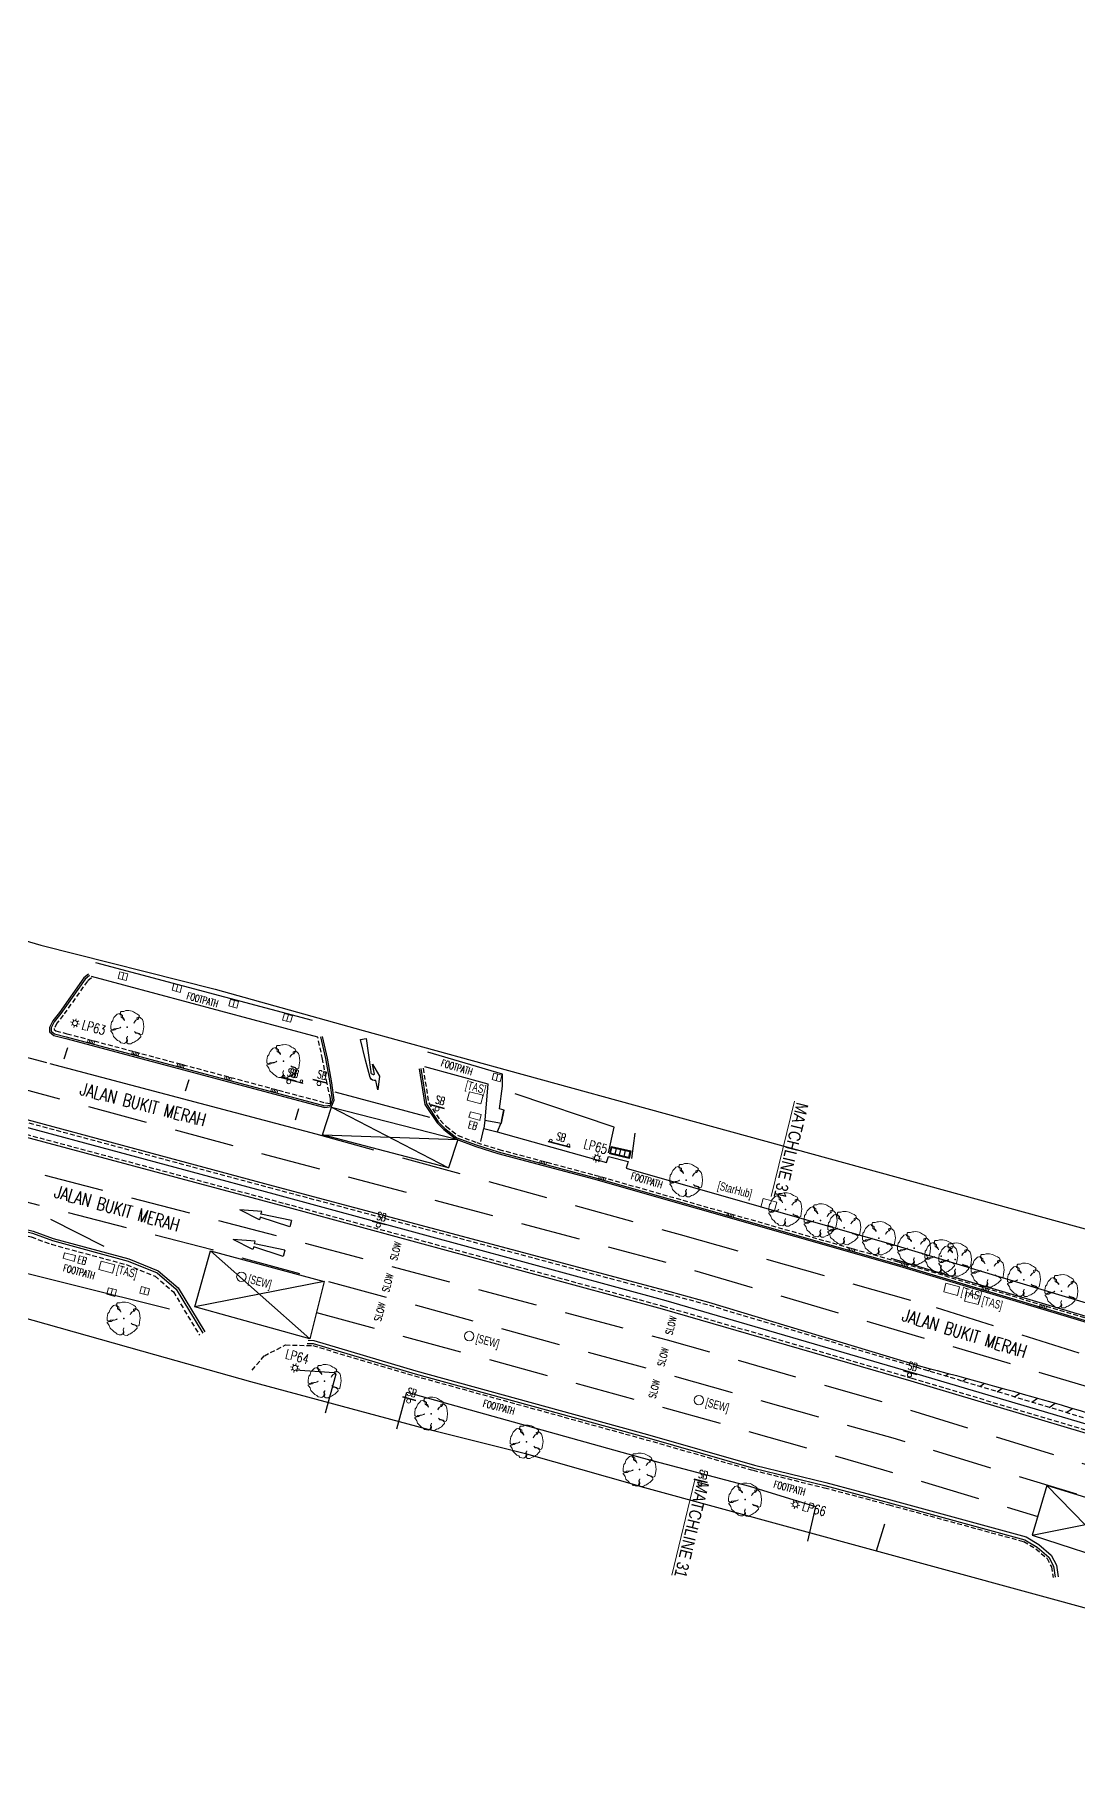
# Model space of a CAD drawing. Header units: millimetres. Extents: x 25846 to 27323, y 29074 to 29862.
# Drawn here: x 26336.1 to 26447, y 29527.6 to 29710.9 of the extents above; entities that cross this region are included whole.
import ezdxf

# ---------------------------------------------------------------- set-up
doc = ezdxf.new("R2010")
doc.units = ezdxf.units.MM
doc.linetypes.add('DASHED', pattern=[0.75, 0.5, -0.25])
doc.linetypes.add('DASHED2', pattern=[9.525, 6.35, -3.175])
for name, color, linetype, lineweight in [('02-PY-MATCHLINE', 7, 'Continuous', 0), ('S_IG_', 2, 'Continuous', 5), ('S_IGK_', 2, 'Continuous', 5), ('S_TREE', 3, 'Continuous', 13)]:
    doc.layers.add(name, color=color, linetype=linetype, lineweight=lineweight)
for name, color, linetype in [('S_CONC_LINE', 151, 'Continuous'), ('S_ELECTRIC-BOX', 2, 'Continuous'), ('S_FP_LINE', 11, 'Continuous'), ('S_LP', 7, 'Continuous'), ('S_MH-SEW', 133, 'Continuous'), ('S_MH-STARHUB', 133, 'Continuous'), ('S_MH-TAS', 133, 'Continuous'), ('S_RAIL', 200, 'Continuous'), ('S_RIGID_PAVEMENT', 7, 'Continuous'), ('S_ROAD_LINE', 7, 'DASHED'), ('S_SIGN_BOARD', 7, 'Continuous'), ('S_TRAFFIC_LINE', 8, 'Continuous'), ('SS ROADWIDL', 7, 'Continuous')]:
    doc.layers.add(name, color=color, linetype=linetype)
doc.styles.add('ARIAL', font='ARIALUNI.ttf')
doc.styles.add('CB_DIM', font='simplex.shx', dxfattribs={"width": 0.75, "height": 1.35})
doc.styles.add('SIMPLEX', font='SIMPLEX')
doc.styles.get("Standard").update_dxf_attribs({"font": 'arial.ttf'})

# ---------------------------------------------------------------- blocks, each defined once
blk = doc.blocks.new('tr')
at = {"lineweight": 15}
blk.add_lwpolyline([(-0.48, 0.93), (-0.43, 0.88), (-0.37, 0.82), (-0.29, 0.7), (-0.29, 0.77), (-0.37, 0.9), (-0.44, 0.97), (-0.51, 1.04), (-0.51, 1.25), (-0.65, 1.32), (-0.73, 1.39), (-0.73, 1.6), (-0.66, 1.67), (-0.38, 1.67), (-0.17, 1.75), (-0.03, 1.75), (0.18, 1.76), (0.53, 1.69), (0.67, 1.62), (0.88, 1.49), (1.03, 1.42), (1.24, 1.28), (1.31, 1.15), (1.24, 1.07), (1.03, 1), (1.04, 0.79), (0.9, 0.72), (0.76, 0.57), (0.69, 0.43), (0.9, 0.72), (1.11, 0.79), (1.24, 1), (1.38, 1.01), (1.45, 0.94), (1.6, 0.8), (1.67, 0.59), (1.75, 0.03), (1.69, -0.39), (1.63, -0.74), (1.49, -0.81), (1.34, -0.75), (1.27, -0.68), (1.06, -0.61), (0.92, -0.61), (0.78, -0.48), (0.92, -0.63), (1.04, -0.65), (1.27, -0.75), (1.35, -0.82), (1.42, -0.96), (1.42, -1.03), (1.35, -1.1), (1.28, -1.17), (1.08, -1.38), (0.94, -1.45), (0.73, -1.6), (0.58, -1.64), (0.36, -1.78), (0.11, -1.77), (-0.04, -1.68), (0.03, -1.47), (0.03, -1.4), (-0.05, -1.19), (0.02, -1.05), (0.02, -0.98), (-0.01, -1.08), (-0.07, -1.19), (-0.04, -1.4), (-0.11, -1.61), (-0.28, -1.74), (-0.49, -1.72), (-0.7, -1.67), (-0.84, -1.51), (-1.03, -1.42), (-1.2, -1.23), (-1.38, -1.08), (-1.45, -1.01), (-1.53, -0.73), (-1.67, -0.52), (-1.74, -0.45), (-1.74, -0.38), (-1.47, -0.31), (-1.33, -0.3), (-1.12, -0.16), (-0.98, -0.16), (-0.77, -0.08), (-0.7, -0.01), (-0.98, -0.15), (-1.11, -0.14), (-1.4, -0.17), (-1.54, -0.31), (-1.75, -0.17), (-1.75, 0.11), (-1.69, 0.53), (-1.55, 0.67), (-1.49, 0.88), (-1.42, 1.03), (-1.21, 1.24), (-1.08, 1.38), (-0.8, 1.46), (-0.79, 1.32), (-0.65, 1.25), (-0.65, 1.04)], close=True, dxfattribs=at)
for points in [[(-0.07, 0), (0.07, 0)], [(0, 0.07), (0, -0.07)]]:
    blk.add_lwpolyline(points, dxfattribs=at)
blk = doc.blocks.new('IRON_GRATING')
at = {"lineweight": 15}
blk.add_line((0, 0.36), (0, -0.36), dxfattribs=at)
blk.add_lwpolyline([(-0.44, 0.36), (-0.44, -0.36), (0.44, -0.36), (0.44, 0.36)], close=True, dxfattribs=at)
blk = doc.blocks.new('ig')
blk.add_blockref('IRON_GRATING', (0, 0))
blk = doc.blocks.new('MH_TAS')
at = {"lineweight": 18}
blk.add_lwpolyline([(-0.75, -0.47), (0.75, -0.47), (0.75, 0.47), (-0.75, 0.47)], close=True, dxfattribs=at)
blk = doc.blocks.new('PTAS')
at = {"layer": 'S_MH-TAS', "lineweight": 18}
blk.add_blockref('MH_TAS', (0, 0), dxfattribs=at)
at = {"layer": 'S_MH-TAS', "lineweight": 18, "width": 0.7}
blk.add_text('[TAS]', height=0.9, dxfattribs=at).set_placement((1.06, -0.36))
blk = doc.blocks.new('MH_SEW')
at = {"lineweight": 18}
blk.add_circle((0, 0), 0.5, dxfattribs=at)
blk = doc.blocks.new('PSEW')
at = {"layer": 'S_MH-SEW', "lineweight": 18}
blk.add_blockref('MH_SEW', (0, 0), dxfattribs=at)
at = {"layer": 'S_MH-SEW', "lineweight": 18, "width": 0.7}
blk.add_text('[SEW]', height=0.9, dxfattribs=at).set_placement((0.79, -0.44, -98.84))
blk = doc.blocks.new('ELECTRIC_BOX')
at = {"lineweight": 18}
blk.add_line((-0.65, -0.31), (0.66, -0.31), dxfattribs=at)
blk.add_lwpolyline([(-0.6, -0.31), (-0.6, 0.31), (0.6, 0.31), (0.6, -0.31)], dxfattribs=at)
blk = doc.blocks.new('PEB')
at = {"layer": 'S_ELECTRIC-BOX', "lineweight": 18}
blk.add_blockref('ELECTRIC_BOX', (0, 0), dxfattribs=at)
at = {"layer": 'S_ELECTRIC-BOX', "lineweight": 18, "style": 'SIMPLEX', "width": 0.7}
blk.add_text('EB', height=0.8, dxfattribs=at).set_placement((0.92, -0.39))
blk = doc.blocks.new('SIGN_BOARD_SMALL')
at = {"color": 0, "lineweight": 18}
for p, q in [((0.73, 0.07), (-0.73, 0.07)), ((0.73, 0), (-0.73, 0))]:
    blk.add_line(p, q, dxfattribs=at)
at = {"lineweight": 18}
blk.add_circle((0, -0.22), 0.216, dxfattribs=at)
blk = doc.blocks.new('SBS')
at = {"layer": 'S_SIGN_BOARD', "lineweight": 15}
blk.add_blockref('SIGN_BOARD_SMALL', (0, 0), dxfattribs=at)
at = {"layer": 'S_SIGN_BOARD', "color": 0, "linetype": 'ByBlock', "lineweight": 15, "style": 'SIMPLEX', "width": 0.65}
blk.add_text('SB', height=0.85, dxfattribs=at).set_placement((-0.39, 0.32))
blk = doc.blocks.new('igk')
at = {"lineweight": 15}
for p, q in [((0.35, 0.15), (-0.35, 0.15)), ((-0.35, 0.15), (-0.35, -0.15)), ((-0.18, 0.15), (-0.18, -0.15)), ((0, 0.15), (0, -0.15)), ((0.17, 0.15), (0.17, -0.15)), ((0.35, -0.15), (0.35, 0.15)), ((-0.35, -0.15), (0.35, -0.15))]:
    blk.add_line(p, q, dxfattribs=at)
blk = doc.blocks.new('MH_STARHUB')
at = {"lineweight": 18}
blk.add_lwpolyline([(-0.75, -0.47), (0.75, -0.47), (0.75, 0.47), (-0.75, 0.47)], close=True, dxfattribs=at)
blk = doc.blocks.new('SIGN_BOARD_BIG')
at = {"layer": 'S_SIGN_BOARD', "lineweight": 18}
blk.add_lwpolyline([(-0.95, -0.05), (0.95, -0.05), (0.95, 0), (-0.95, 0)], close=True, dxfattribs=at)
at = {"layer": 'S_SIGN_BOARD', "color": 0, "linetype": 'ByBlock', "lineweight": 18}
for centre in [(-0.78, 0.12), (0.78, 0.12)]:
    blk.add_circle(centre, 0.111, dxfattribs=at)
blk = doc.blocks.new('SBB')
at = {"layer": 'S_SIGN_BOARD', "color": 0, "linetype": 'ByBlock', "lineweight": 15, "xscale": 1.25, "yscale": 1.25, "zscale": 1.25}
blk.add_blockref('SIGN_BOARD_BIG', (0, 0), dxfattribs=at)
at = {"layer": 'S_SIGN_BOARD', "color": 0, "linetype": 'ByBlock', "lineweight": 15, "style": 'SIMPLEX', "width": 0.65}
blk.add_text('SB', height=0.85, dxfattribs=at).set_placement((-0.48, 0.35))
blk = doc.blocks.new('AR')
at = {"lineweight": 30}
for p, q in [((-3.3, 0.46), (-5.6, 0)), ((-3.3, -0.46), (-5.6, 0)), ((-3.3, 0.16), (-3.3, 0.46)), ((0, 0.35), (-3.3, 0.16)), ((0, 0.35), (0, -0.35)), ((0, -0.35), (-3.3, -0.16)), ((-3.3, -0.16), (-3.3, -0.46))]:
    blk.add_line(p, q, dxfattribs=at)
blk = doc.blocks.new('A$Ca65eef7b')
at = {"layer": 'SS ROADWIDL', "color": 13}
blk.add_lwpolyline([(26465.97, 29538.78), (26400.52, 29556.66), (26399.86, 29556.84), (26388.41, 29560.1), (26377.64, 29562.82), (26359.08, 29567.79), (26348.91, 29570.68), (26299.95, 29584.47), (26256.37, 29596.05), (26211.85, 29607.71), (26127.98, 29630.22)], dxfattribs=at)
blk = doc.blocks.new('LAMPPOST')
at = {"lineweight": 18}
for points in [[(-0.32, 0.32), (-0.19, 0.19)], [(0, 0.49), (0, 0.26)], [(0.32, 0.32), (0.19, 0.19)], [(-0.49, 0), (-0.26, 0)], [(-0.32, -0.32), (-0.19, -0.19)], [(0, -0.49), (0, -0.26)], [(0.32, -0.32), (0.19, -0.19)], [(0.49, 0), (0.26, 0)]]:
    blk.add_lwpolyline(points, dxfattribs=at)
blk.add_circle((0, 0), 0.264, dxfattribs=at)

msp = doc.modelspace()

# ---------------------------------------------------------------- hatches: boundary and pattern name
at = {"layer": 'S_RIGID_PAVEMENT'}
h = msp.add_hatch(dxfattribs=at)
h.set_pattern_fill('ANSI37', color=256, scale=0.15, angle=-145.9947886)
h.paths.add_polyline_path([(26243.27, 29629.32), (26242.68, 29626.84), (26276.19, 29617.9, 0.026271), (26276.02, 29620.75), (26271.82, 29621.83)])
h.paths.add_polyline_path([(26208.3, 29639.24), (26208.18, 29638.78), (26209.59, 29638.4), (26209.34, 29637.49), (26207.95, 29637.86), (26207.54, 29636.22), (26225.46, 29631.44, -0.029352), (26227.24, 29634.09), (26227.24, 29634.2)])
h.paths.add_polyline_path([(26227.24, 29634.1, 0.029415), (26225.46, 29631.44), (26226.46, 29631.17)])
h.paths.add_polyline_path([(26227.72, 29634.07), (26227.3, 29634.18, 0.000966), (26227.24, 29634.1), (26226.46, 29631.17), (26226.92, 29631.05)])
h.paths.add_polyline_path([(26227.56, 29633.48), (26226.92, 29631.05), (26240.68, 29627.37), (26241.27, 29629.84), (26238.97, 29630.44)])
h.paths.add_polyline_path([(26243.27, 29629.32), (26241.27, 29629.84), (26240.68, 29627.37), (26242.68, 29626.84)])
h.paths.add_polyline_path([(26276.02, 29620.75, -0.026271), (26276.19, 29617.9), (26292.12, 29613.65), (26292.76, 29616.44)])
h.paths.add_polyline_path([(26246.15, 29606.91), (26246.48, 29606.35), (26268.1, 29598.3, 0.026537), (26270.05, 29600.44)])
h.paths.add_polyline_path([(26270.05, 29600.44, -0.026537), (26268.1, 29598.3), (26271.64, 29596.99), (26274.45, 29596.23), (26274.46, 29596.25), (26275.32, 29596.02), (26284.79, 29593.44), (26309.8, 29589.41), (26309.84, 29589.66)])
h.paths.add_polyline_path([(26670.87, 29497.11), (26670.06, 29495.02), (26687.61, 29487.74), (26688.5, 29489.89), (26676.99, 29494.68)])
h.paths.add_polyline_path([(26673.73, 29494.72), (26675.72, 29493.57, 0.321196), (26676.26, 29493.95), (26675.21, 29494.47), (26676.64, 29494.2), (26677.72, 29493.21), (26676.7, 29493.72, -0.30779), (26676.01, 29493.4), (26676.68, 29493.02), (26676.81, 29493.28), (26678.68, 29491.93), (26676.46, 29492.57), (26676.59, 29492.84), (26673.46, 29494.18)], flags=16)
h.paths.add_polyline_path([(26689.23, 29490.11), (26688.15, 29487.51), (26704.02, 29480.93), (26705.01, 29483.55), (26701.65, 29484.95)])
h.paths.add_polyline_path([(26689.23, 29490.11), (26688.69, 29490.34), (26687.61, 29487.74), (26688.15, 29487.51)])
h.paths.add_polyline_path([(26705.47, 29483.35), (26705.01, 29483.55), (26704.02, 29480.93), (26704.49, 29480.74)])
h.paths.add_polyline_path([(26707.22, 29482.06), (26705.29, 29482.87), (26704.49, 29480.74), (26706.36, 29479.96)])
h.paths.add_polyline_path([(26705.41, 29483.18), (26705.29, 29482.87), (26707.22, 29482.06), (26707.35, 29482.36)])
h.paths.add_polyline_path([(26705.47, 29483.35), (26705.41, 29483.18), (26707.35, 29482.36), (26707.42, 29482.54)])
h.paths.add_polyline_path([(26677.1, 29494.95), (26670.98, 29497.39), (26670.87, 29497.11), (26676.99, 29494.68), (26688.5, 29489.89), (26688.61, 29490.16)])
h.paths.add_polyline_path([(26798.54, 29415.67), (26784.68, 29421.84), (26782.11, 29423.92), (26780.48, 29420.25), (26783.37, 29418.05), (26783.77, 29417.77), (26784.3, 29417.49), (26789.47, 29415.23), (26795.88, 29412.37), (26796.84, 29412.03), (26799.71, 29411.48), (26804.49, 29410.58, 0.050598), (26808.48, 29414.36), (26808.38, 29414.4)])
h.paths.add_polyline_path([(26782.11, 29423.92), (26780.7, 29425.05), (26779.02, 29421.36), (26780.48, 29420.25)])
h.paths.add_polyline_path([(26776.42, 29428.49), (26761.06, 29435.26), (26760.96, 29435.02), (26761.24, 29434.84), (26772.84, 29426.04), (26779.02, 29421.36), (26780.7, 29425.05)])
h.paths.add_polyline_path([(26808.48, 29414.36, -0.050598), (26804.49, 29410.58), (26812.17, 29409.12), (26823.61, 29406.93), (26824.61, 29406.73), (26824.73, 29407.01), (26824.56, 29407.27)])
h.paths.add_polyline_path([(26773.71, 29429.26), (26776.6, 29428), (26777.42, 29429.88), (26774.54, 29431.14)], flags=24)

# ---------------------------------------------------------------- linework, layer by layer
at = {"layer": 'S_CONC_LINE', "elevation": 10.72}
for points in [[(26399.26, 29591.53), (26397.19, 29592.01), (26397.37, 29592.8), (26399.44, 29592.32)], [(26399.19, 29591.63), (26397.29, 29592.07), (26397.43, 29592.69), (26399.33, 29592.25)]]:
    msp.add_lwpolyline(points, close=True, dxfattribs=at)
for points in [[(26397.77, 29591.96), (26397.91, 29592.58)], [(26398.24, 29591.85), (26398.38, 29592.47)], [(26398.72, 29591.74), (26398.86, 29592.36)]]:
    msp.add_lwpolyline(points, dxfattribs=at)
at = {"layer": 'S_FP_LINE'}
for points in [[(26366.22, 29604.4), (26342.17, 29610.85)], [(26365.65, 29606.16), (26342.63, 29612.29)], [(26377.53, 29601.3), (26384.26, 29599.45), (26383.94, 29595.57), (26385.7, 29595.26), (26385.99, 29596.65), (26385.48, 29596.79), (26385.82, 29599.18), (26385.8, 29600.46), (26377.89, 29602.81)], [(26383.5, 29593.33), (26383.84, 29594.7), (26385.25, 29594.36), (26396.87, 29591.08), (26397.05, 29591.72), (26399.15, 29591.19), (26398.95, 29590.49), (26427.35, 29582.34), (26456.33, 29573.59), (26491.59, 29562.79), (26494.58, 29562.73), (26498.05, 29563.81), (26498.07, 29564.1), (26499.13, 29564.19), (26499.17, 29563.93), (26504.56, 29565.08)], [(26383.94, 29595.57), (26383.84, 29594.7)], [(26385.65, 29595.27), (26385.25, 29594.36)], [(26350.46, 29575.5), (26329.84, 29580.65), (26329.01, 29577.78)], [(26494.23, 29561.25), (26491.28, 29561.53), (26455.63, 29572.39), (26427.07, 29580.9)], [(26367.03, 29564.52), (26368.15, 29568.66), (26367.95, 29568.76), (26363.81, 29569.04)], [(26374.58, 29562.81), (26375.64, 29566.69), (26400.63, 29559.71), (26412.04, 29556.71), (26419.03, 29554.55), (26418.2, 29550.87)], [(26425.53, 29549.84), (26426.4, 29552.72)]]:
    msp.add_lwpolyline(points, dxfattribs=at)
at = {"layer": 'S_RAIL'}
for points in [[(26318.16, 29599.43), (26361.54, 29587.76), (26403.15, 29576.43), (26429.81, 29568.65), (26451.22, 29562.31), (26459.59, 29559.54), (26478.26, 29552.37), (26509.34, 29541.95), (26523.86, 29537.03)], [(26397.67, 29594.84), (26387.17, 29598.39)], [(26385.69, 29595.43), (26385.94, 29596.67)], [(26397.05, 29592.11), (26397.67, 29594.84)], [(26399.55, 29591.51), (26399.9, 29594.22)]]:
    msp.add_lwpolyline(points, dxfattribs=at)
at = {"layer": 'S_ROAD_LINE'}
for points in [[(26459.71, 29560.29), (26429.86, 29569.31), (26407.58, 29575.96), (26403.5, 29577.08), (26361.4, 29588.32), (26329.67, 29596.84), (26296.14, 29606.06), (26294.13, 29606.25), (26260.48, 29614.92), (26242.97, 29619.49), (26194.98, 29632.19), (26190.61, 29633.39), (26133.51, 29648.56)], [(26165.59, 29638.86), (26190.25, 29632.31), (26194.76, 29631.1), (26260.41, 29613.63), (26294.96, 29604.19), (26295.45, 29604.23), (26313.26, 29599.54), (26317.08, 29598.52), (26330.16, 29595.44), (26362.7, 29586.74), (26402.85, 29575.84), (26429.26, 29568.19), (26459.37, 29559.2)], [(26190.79, 29619.46), (26194.11, 29620.3), (26197.36, 29619.72), (26221.61, 29613.3), (26243.6, 29607.42), (26271.64, 29596.99), (26284.79, 29593.44), (26310.88, 29589.24), (26313.98, 29588.75), (26324.38, 29586), (26335.79, 29583.18), (26337.92, 29582.4), (26345.93, 29580.23), (26348.93, 29579.01), (26350.87, 29577.35), (26353.64, 29572.76)], [(26342.18, 29610.7), (26341.74, 29610.34), (26339.17, 29606.72), (26338.5, 29605.87), (26338.23, 29605.31), (26338.23, 29605.2), (26338.41, 29605.06), (26339.57, 29604.77), (26367.03, 29597.43), (26367.56, 29597.34), (26367.55, 29597.87), (26367.2, 29599.47), (26366.72, 29602.06), (26366.2, 29604.37)], [(26377.38, 29601.12), (26377.98, 29597.41), (26379.2, 29595.57), (26379.85, 29594.9), (26381.1, 29593.94), (26383.1, 29593.2), (26385.45, 29592.47), (26395.6, 29589.76), (26427.72, 29580.58), (26455.08, 29572.37), (26491.35, 29561.44), (26494.6, 29561.15), (26516.6, 29560.98), (26522.28, 29561.49), (26531.81, 29564.03), (26535.04, 29566.16), (26537.54, 29568.06), (26541.16, 29570.78), (26548.31, 29576.72)], [(26359.22, 29569.04), (26360.53, 29570.56), (26362.77, 29571.71), (26365.68, 29571.64), (26376.47, 29568.43), (26401.05, 29561.65), (26412.41, 29558.4), (26420, 29556.55), (26426.85, 29554.73), (26441.16, 29550.83), (26442.43, 29550.07), (26443.62, 29549.04), (26444.08, 29548.15), (26444.26, 29547.01)]]:
    msp.add_lwpolyline(points, dxfattribs=at)
at = {"layer": 'S_TRAFFIC_LINE', "linetype": 'DASHED2'}
for p, q in [((26303.66, 29610.71), (26337.77, 29601.61)), ((26366, 29594.14), (26404.69, 29583.44)), ((26404.69, 29583.44), (26431.86, 29575.68)), ((26431.86, 29575.68), (26455.4, 29568.22))]:
    msp.add_line(p, q, dxfattribs=at)
at = {"layer": 'S_TRAFFIC_LINE'}
for p, q in [((26337.77, 29601.61), (26366, 29594.14)), ((26339.62, 29603.27), (26339.25, 29602.07)), ((26352.51, 29599.86), (26352.13, 29598.66)), ((26364.17, 29596.78), (26363.79, 29595.58)), ((26430.98, 29568.97), (26431.27, 29569.17)), ((26432.82, 29568.42), (26433.18, 29568.67)), ((26434.66, 29567.86), (26435.09, 29568.16)), ((26436.5, 29567.31), (26436.98, 29567.64)), ((26438.34, 29566.75), (26438.87, 29567.12)), ((26440.17, 29566.19), (26440.75, 29566.6)), ((26442.01, 29565.64), (26442.62, 29566.06)), ((26443.85, 29565.08), (26444.48, 29565.53)), ((26445.66, 29564.53), (26446.34, 29564.98))]:
    msp.add_line(p, q, dxfattribs=at)
msp.add_lwpolyline([(25900.45, 29710.88), (25903.09, 29710.26), (25982.3, 29689.3), (25992.12, 29686.75), (26034.29, 29675.57), (26050.02, 29671.32), (26073.8, 29665.04), (26082.96, 29662.39), (26108.4, 29655.6), (26133.59, 29648.85), (26190.69, 29633.69), (26195.06, 29632.48), (26243.04, 29619.79), (26260.56, 29615.21), (26294.18, 29606.55), (26296.2, 29606.36), (26329.75, 29597.14), (26361.48, 29588.61), (26403.58, 29577.38), (26407.67, 29576.25), (26429.94, 29569.52, -0.016945), (26462.16, 29560.02, -0.062846), (26465.68, 29557.85)], format="xyb", dxfattribs=at)
for points in [[(26341.87, 29611.1), (26341.36, 29610.7), (26338.77, 29607.03), (26338.06, 29606.14), (26337.73, 29605.43), (26337.71, 29604.97), (26338.18, 29604.59), (26339.44, 29604.27), (26366.95, 29596.93), (26367.67, 29597.02), (26367.95, 29597.72), (26367.7, 29599.56), (26367.22, 29602.16), (26366.7, 29604.48)], [(26341.98, 29610.96), (26341.49, 29610.57), (26338.91, 29606.92), (26338.21, 29606.04), (26337.9, 29605.38), (26337.89, 29605.05), (26338.26, 29604.75), (26339.48, 29604.44), (26366.96, 29597.11), (26367.54, 29597.18), (26367.78, 29597.74), (26367.53, 29599.54), (26367.05, 29602.13), (26366.53, 29604.45)], [(26376.97, 29601.05), (26377.58, 29597.25), (26378.87, 29595.31), (26379.57, 29594.59), (26380.9, 29593.56), (26382.97, 29592.8), (26385.33, 29592.06), (26395.48, 29589.35), (26427.6, 29580.17), (26454.96, 29571.97), (26483.68, 29563.15)], [(26377.13, 29601.08), (26377.74, 29597.32), (26379, 29595.41), (26379.68, 29594.71), (26380.98, 29593.71), (26383.02, 29592.95), (26385.37, 29592.22), (26395.53, 29589.51), (26427.65, 29580.33), (26455.01, 29572.13), (26483.73, 29563.31)], [(26368.03, 29598.59), (26378.06, 29595.9)], [(26366.69, 29594.04), (26381.06, 29593.54), (26380.09, 29590.53), (26366.69, 29594.04), (26367.65, 29596.95), (26381.06, 29593.54)], [(26367.65, 29596.95), (26380.09, 29590.53)], [(26317.07, 29588.36), (26324.48, 29586.4), (26335.91, 29583.57), (26338.05, 29582.79), (26346.06, 29580.62), (26349.14, 29579.36), (26351.18, 29577.62), (26353.99, 29572.97)], [(26317.13, 29588.6), (26324.55, 29586.64), (26335.98, 29583.81), (26338.12, 29583.03), (26346.14, 29580.85), (26349.27, 29579.58), (26351.38, 29577.78), (26354.2, 29573.1)], [(26366.87, 29578.45), (26353.15, 29575.76), (26354.8, 29581.72), (26366.87, 29578.45), (26365.35, 29572.35), (26353.15, 29575.76)], [(26354.8, 29581.72), (26365.35, 29572.35)], [(26365.09, 29571.88), (26365.71, 29571.87), (26376.53, 29568.65), (26401.12, 29561.87), (26412.46, 29558.61), (26420.05, 29556.77), (26426.91, 29554.95), (26441.25, 29551.03), (26442.56, 29550.25), (26443.8, 29549.18), (26444.3, 29548.22), (26444.48, 29547.05)], [(26365.19, 29572.22), (26365.77, 29572.2), (26376.62, 29568.98), (26401.21, 29562.2), (26412.55, 29558.94), (26420.14, 29557.1), (26427, 29555.28), (26441.39, 29551.35), (26442.76, 29550.53), (26444.07, 29549.39), (26444.63, 29548.33), (26444.82, 29547.1)], [(26451.86, 29548.32), (26443.6, 29556.79), (26442.05, 29551.51), (26451.86, 29548.32), (26453.38, 29553.79), (26443.6, 29556.79)], [(26442.05, 29551.51), (26453.38, 29553.79)]]:
    msp.add_lwpolyline(points, dxfattribs=at)
at = {"layer": 'S_TRAFFIC_LINE', "linetype": 'DASHED2', "flags": 128}
for points in [[(26314.26, 29604.46), (26404.09, 29580.24), (26431.18, 29572.26), (26454.53, 29565.33), (26481.91, 29556.98), (26526.1, 29543.24)], [(26318.78, 29594.55), (26363.04, 29583), (26403.31, 29572.26), (26427.44, 29565.3), (26451.25, 29557.94), (26524.03, 29533.63)], [(26343.54, 29582.18), (26332.85, 29587.55), (26354.99, 29581.84), (26402.69, 29568.81), (26427.26, 29561.83), (26453.53, 29553.84), (26522.44, 29531.1)], [(26366.05, 29575.17), (26401.75, 29565.42), (26426.27, 29558.46), (26442.63, 29553.48)]]:
    msp.add_lwpolyline(points, dxfattribs=at)
at = {"layer": 'S_TRAFFIC_LINE', "ltscale": 2, "elevation": 9.59}
msp.add_lwpolyline([(26372.37, 29599.79, -0.366785), (26371.75, 29600.11), (26371.28, 29601.97), (26370.75, 29604.15), (26371.34, 29604.26), (26371.79, 29600.96), (26371.82, 29600.77, 0.556559), (26372.24, 29600.46), (26372.02, 29601.54), (26372.74, 29600.25), (26372.57, 29598.79), (26372.37, 29599.79)], format="xyb", dxfattribs=at)
at = {"layer": 'S_TRAFFIC_LINE', "flags": 128}
msp.add_lwpolyline([(26319.84, 29597.47), (26330.09, 29595.15), (26362.62, 29586.44), (26402.77, 29575.55), (26429.17, 29567.9), (26459.27, 29558.91), (26477.98, 29551.84), (26509.03, 29541.21), (26525.36, 29535.76)], dxfattribs=at)
at = {"layer": 'SS ROADWIDL', "color": 13}
for points in [[(26320.74, 29635.32), (26319.96, 29627.91), (26324.09, 29621.9), (26327.62, 29616.77), (26331.01, 29615.86), (26336.8, 29614.16), (26355.32, 29609.49), (26371.03, 29605.09), (26386.46, 29600.85), (26404.74, 29595.83), (26511.32, 29566.56), (26517.63, 29566.82), (26520.08, 29566.92), (26525.62, 29567.98), (26532, 29570.78), (26535.84, 29573.16), (26540.32, 29577.36), (26543.46, 29582.56)], [(26465.97, 29538.78), (26400.52, 29556.66), (26399.86, 29556.84), (26388.41, 29560.1), (26377.64, 29562.82), (26359.08, 29567.79), (26348.91, 29570.68), (26299.95, 29584.47), (26256.37, 29596.05), (26211.85, 29607.71), (26127.98, 29630.22)]]:
    msp.add_lwpolyline(points, dxfattribs=at)

# ---------------------------------------------------------------- block references
at = {"layer": 'S_ELECTRIC-BOX', "lineweight": 18, "rotation": 345.1713215702608}
msp.add_blockref('ELECTRIC_BOX', (26382.9, 29596.03), dxfattribs=at)
at = {"layer": 'S_ELECTRIC-BOX', "rotation": 345.1713215702608}
msp.add_blockref('PEB', (26339.83, 29581.05), dxfattribs=at)
at = {"layer": 'S_IG_', "rotation": 345.1713215702608}
for p in [(26345.52, 29610.88), (26351.27, 29609.61), (26357.26, 29607.95), (26362.99, 29606.44), (26385.22, 29600.13), (26344.32, 29577.33), (26347.83, 29577.45)]:
    msp.add_blockref('ig', p, dxfattribs=at)
at = {"layer": 'S_IGK_', "rotation": 345.1713215702608}
for p in [(26342.14, 29603.92), (26346.83, 29602.67), (26351.65, 29601.39), (26356.68, 29600.04), (26361.6, 29598.73), (26390.11, 29591.06), (26396.37, 29589.38), (26409.99, 29585.49), (26422.84, 29581.82), (26428.49, 29580.19), (26437.07, 29577.62), (26443.18, 29575.79)]:
    msp.add_blockref('igk', p, dxfattribs=at)
at = {"layer": 'S_LP', "lineweight": 18}
for p, rotation in [((26340.43, 29605.89), 345.0793771258164), ((26395.84, 29591.56), 345.1713215702608), ((26363.78, 29569.27), 345.0193771258164), ((26416.91, 29554.77), 345.0793771258164)]:
    msp.add_blockref('LAMPPOST', p, dxfattribs=dict(at, rotation=rotation))
at = {"layer": 'S_MH-SEW'}
for p, rotation in [((26358.09, 29578.95), 345.1713215702608), ((26382.28, 29572.66), 344.8171420608655), ((26406.66, 29565.85), 344.8171420608655)]:
    msp.add_blockref('PSEW', p, dxfattribs=dict(at, rotation=rotation))
at = {"layer": 'S_MH-STARHUB', "lineweight": 18, "rotation": 345.1713215702608}
msp.add_blockref('MH_STARHUB', (26414.09, 29586.62), dxfattribs=at)
at = {"layer": 'S_MH-TAS', "lineweight": 18, "rotation": 345.1713215702608}
msp.add_blockref('MH_TAS', (26382.92, 29597.96), dxfattribs=at)
at = {"layer": 'S_MH-TAS', "rotation": 345.1713215702608}
for p in [(26343.82, 29579.97), (26433.5, 29577.61), (26435.7, 29576.64)]:
    msp.add_blockref('PTAS', p, dxfattribs=at)
at = {"layer": 'S_SIGN_BOARD'}
for name, p, rotation in [('SBB', (26363.48, 29599.83), 345.1713215702608), ('SBS', (26363.18, 29599.88), 345.1713215702608), ('SBS', (26366.38, 29599.69), 345.1713215702608), ('SBS', (26378.92, 29596.99), 345.1713215702608), ('SBB', (26391.84, 29593.04), 345.1713215702608), ('SBS', (26372.69, 29584.64), 345.1713215702608), ('SBS', (26429.08, 29568.74), 345.1713215702608), ('SBS', (26375.9, 29565.97), 344.3943672532465), ('SBS', (26406.84, 29557.24), 345.2604283799902)]:
    msp.add_blockref(name, p, dxfattribs=dict(at, rotation=rotation))
at = {"layer": 'S_TRAFFIC_LINE', "rotation": 345.0414833962761}
for p in [(26363.32, 29584.6, 9.59), (26362.63, 29581.45, 9.48)]:
    msp.add_blockref('AR', p, dxfattribs=at)
at = {"layer": 'S_TREE'}
for p in [(26345.98, 29605.47), (26362.55, 29601.85), (26405.31, 29589.22), (26415.84, 29586.11), (26419.58, 29584.94), (26422.1, 29584.14), (26425.77, 29583.05), (26429.51, 29581.99), (26432.39, 29581.13), (26433.87, 29580.78), (26437.32, 29579.64), (26441.17, 29578.63), (26445.15, 29577.42), (26345.6, 29574.51), (26366.93, 29567.87), (26378.24, 29564.4), (26388.37, 29561.43), (26400.37, 29558.47), (26411.57, 29555.29)]:
    msp.add_blockref('tr', p, dxfattribs=at)
at = {"layer": 'SS ROADWIDL'}
msp.add_blockref('A$Ca65eef7b', (0, 0), dxfattribs=at)

# ---------------------------------------------------------------- texts
at = {"layer": '02-PY-MATCHLINE', "style": 'ARIAL', "width": 0.8}
for p in [(26417.05, 29597.55, -2.24), (26406.5, 29557.31, -2.24)]:
    msp.add_text('%%UMATCHLINE 31', height=1.3, rotation=256.2795, dxfattribs=at).set_placement(p)
at = {"layer": 'S_ELECTRIC-BOX', "lineweight": 18, "style": 'SIMPLEX', "width": 0.7}
msp.add_text('EB', height=0.8, rotation=345.1713, dxfattribs=at).set_placement((26382.1, 29594.77))
at = {"layer": 'S_FP_LINE', "style": 'SIMPLEX', "width": 0.65}
for rotation, p in [(344.7196, (26352.22, 29608.46, 3.74)), (343.1281, (26379.23, 29601.33, 3.74)), (343.1281, (26399.39, 29589.33, 3.74)), (345.0336, (26339.11, 29579.56, 3.74)), (345.0336, (26383.69, 29565.17, 3.74)), (345.0336, (26414.54, 29556.59, 3.74))]:
    msp.add_text('FOOTPATH', height=0.75, rotation=rotation, dxfattribs=at).set_placement(p)
at = {"layer": 'S_LP', "color": 1, "lineweight": 18, "style": 'SIMPLEX', "width": 0.75}
for s, rotation, p in [('LP63', 345.0794, (26341.07, 29605.26)), ('LP65', 345.1713, (26394.35, 29592.61)), ('LP64', 345.0194, (26362.67, 29570.31)), ('LP66', 345.0794, (26417.55, 29554.15))]:
    msp.add_text(s, height=1.01, rotation=rotation, dxfattribs=at).set_placement(p)
at = {"layer": 'S_MH-STARHUB', "lineweight": 18, "width": 0.7}
msp.add_text('[StarHub]', height=0.9, rotation=345.1713, dxfattribs=at).set_placement((26408.57, 29588.24))
at = {"layer": 'S_MH-TAS', "lineweight": 18, "width": 0.7}
msp.add_text('[TAS]', height=0.9, rotation=345.1713, dxfattribs=at).set_placement((26381.8, 29598.93))
at = {"layer": 'S_ROAD_LINE', "style": 'CB_DIM', "width": 0.75}
for s, height, rotation, p in [('JALAN BUKIT MERAH', 1.35, 345.6082, (26340.86, 29598.29, 209.22)), ('JALAN BUKIT MERAH', 1.35, 344.456, (26338.13, 29587.39, 209.22)), ('SLOW', 0.75, 75.379, (26374.59, 29580.61, -2.12)), ('SLOW', 0.75, 75.379, (26373.74, 29577.25, -2.12)), ('SLOW', 0.75, 75.379, (26372.9, 29574.16, -2.12)), ('SLOW', 0.75, 75.379, (26403.82, 29572.72, -2.12)), ('JALAN BUKIT MERAH', 1.35, 342.9823, (26428.13, 29574.3, 209.22)), ('SLOW', 0.75, 75.379, (26402.97, 29569.37, -2.12)), ('SLOW', 0.75, 75.379, (26402.04, 29565.97, -2.12))]:
    msp.add_text(s, height=height, rotation=rotation, dxfattribs=at).set_placement(p)

doc.saveas('drawing.dxf')
